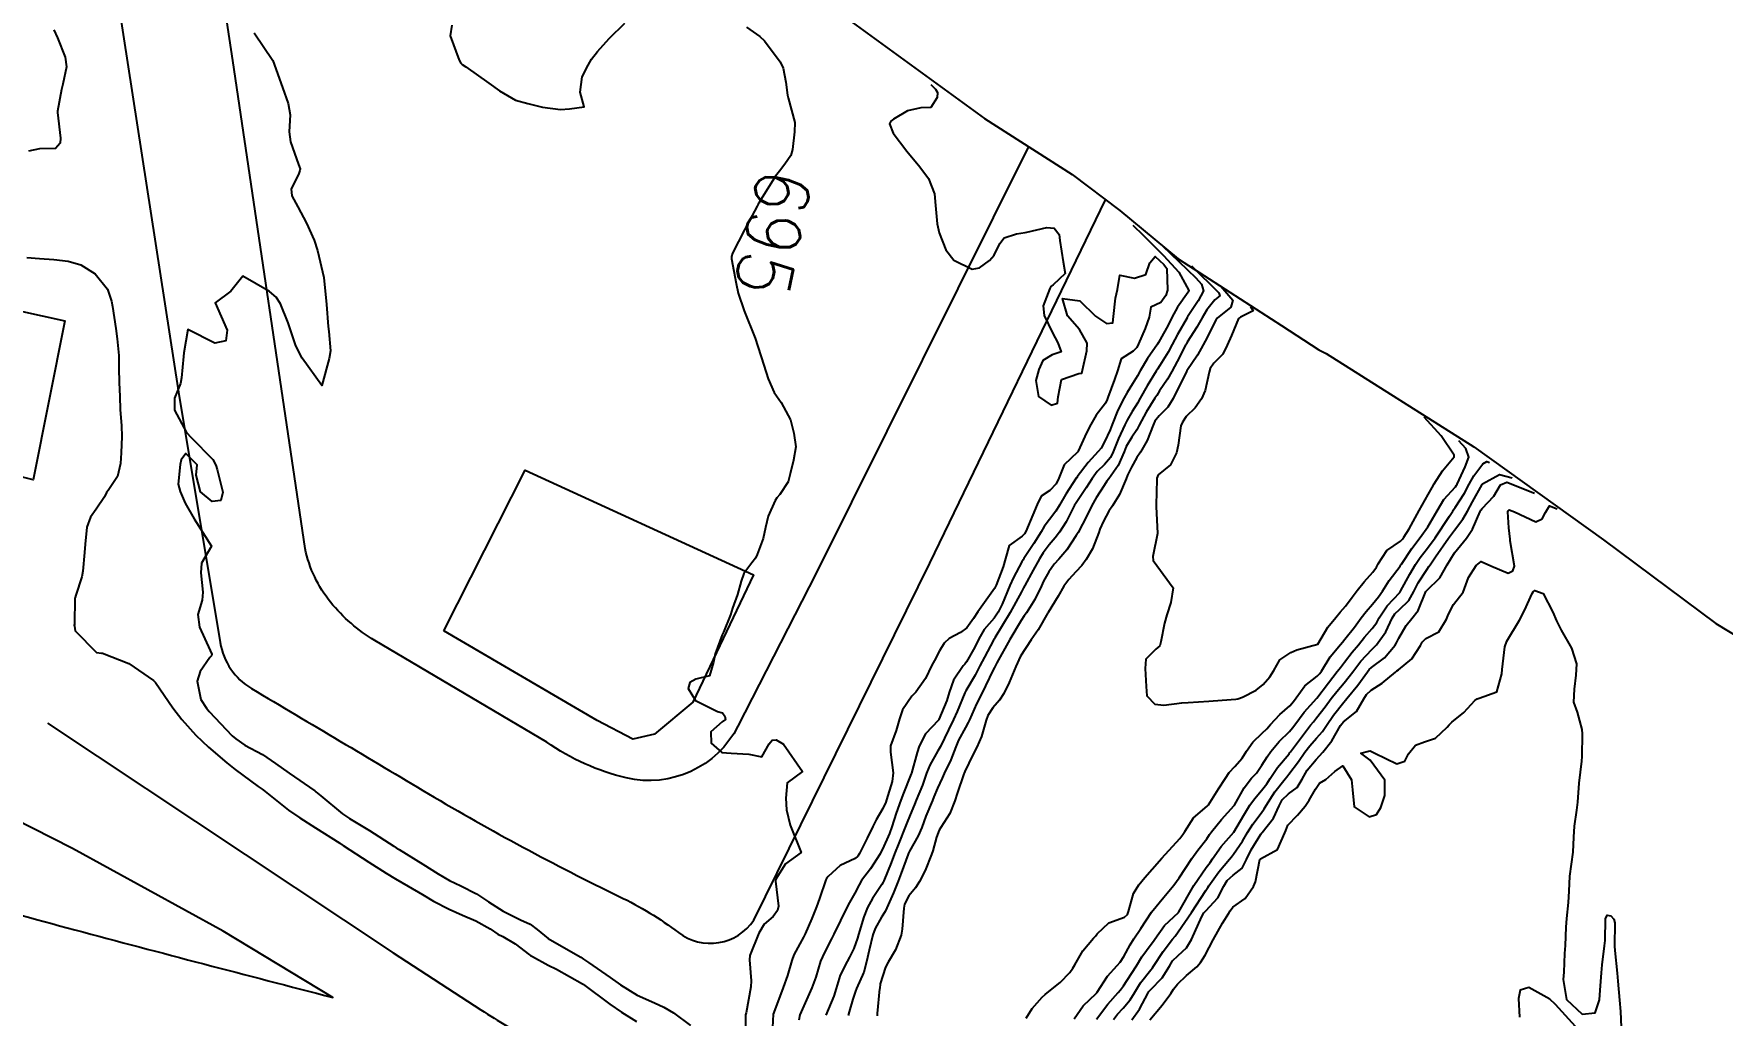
# Model space of a CAD drawing. Header units: metres. Extents: x 286371 to 293043, y 7462578 to 7466404.
# Drawn here: x 286925.5 to 287050.5, y 7465974.8 to 7466047.4 of the extents above; entities that cross this region are included whole.
import ezdxf
from ezdxf.enums import TextEntityAlignment as Align

# ---------------------------------------------------------------- set-up
doc = ezdxf.new("R2010")
doc.units = ezdxf.units.M
doc.header["$MEASUREMENT"] = 0
for name, color, linetype in [('Area', 45, 'Continuous'), ('Cotas', 45, 'Continuous'), ('Curvas de Nivel 1m', 11, 'Continuous'), ('Curvas de Nivel 5m', 15, 'Continuous'), ('Edificações', 30, 'Continuous'), ('Vias primárias', 230, 'Continuous')]:
    doc.layers.add(name, color=color, linetype=linetype)
doc.styles.add('Style-STANDARD', font='STANDARD.shx')

msp = doc.modelspace()

# ---------------------------------------------------------------- linework, layer by layer
at = {"layer": 'Area'}
msp.add_polyline3d([(286985.82, 7466048.47, 699.93), (286995.87, 7466041.16, 693.95), (287002.37, 7466037.02, 694.08), (287005.89, 7466034.35, 693.87), (287010.21, 7466030.78, 694.68), (287017.85, 7466025.85, 688.7), (287020.63, 7466024.05, 688.65), (287021.17, 7466023.79, 688.68), (287032.1, 7466016.87, 689.5), (287041.71, 7466010, 698.2), (287050.02, 7466003.81, 699.08), (287054.7, 7466000.98, 701.11)], dxfattribs=at)
at = {"layer": 'Curvas de Nivel 1m', "flags": 128}
for points, elevation in [([(286926.97, 7466047.72), (286927.24, 7466047.14), (286927.83, 7466045.71), (286927.91, 7466044.99), (286927.64, 7466043.71), (286927.55, 7466043.32), (286927.25, 7466041.71), (286927.24, 7466041.61), (286927.48, 7466039.71), (286927.46, 7466039.35), (286927.1, 7466038.94), (286925.93, 7466038.91), (286925.1, 7466038.76)], 697), ([(286941.82, 7466047.49), (286943.2, 7466045.46), (286943.9, 7466043.45), (286944.32, 7466042.28), (286944.48, 7466041.44), (286944.4, 7466040.17), (286944.49, 7466039.44), (286945.09, 7466037.77), (286945.21, 7466037.43), (286945.2, 7466037.31), (286945.08, 7466037.02), (286944.55, 7466035.96), (286944.6, 7466035.44), (286945.04, 7466034.64), (286945.68, 7466033.42), (286946.26, 7466032.17), (286946.51, 7466031.41), (286946.96, 7466029.4), (286947.17, 7466027.4), (286947.29, 7466025.79), (286947.34, 7466025.41), (286947.45, 7466023.97), (286947.35, 7466023.4), (286946.83, 7466021.41), (286945.37, 7466023.44), (286944.89, 7466024.36), (286944.52, 7466025.45), (286944.33, 7466026.04), (286943.75, 7466027.46), (286943.44, 7466027.96), (286942.95, 7466028.36), (286940.96, 7466029.5), (286940.07, 7466028.39), (286938.93, 7466027.53), (286939.81, 7466025.52), (286939.7, 7466024.72), (286938.89, 7466024.54), (286936.9, 7466025.56), (286936.61, 7466023.84), (286936.57, 7466023.57), (286936.44, 7466021.98), (286936.35, 7466021.57), (286935.91, 7466020.49), (286935.9, 7466019.58), (286936.79, 7466017.95), (286937.14, 7466017.56), (286938.75, 7466015.95), (286938.97, 7466015.53), (286939.08, 7466015.19), (286939.49, 7466013.52), (286939.33, 7466012.9), (286938.7, 7466012.83), (286937.83, 7466013.55), (286937.51, 7466014.78), (286937.59, 7466015.55), (286936.76, 7466016.39), (286936.4, 7466015.92), (286936.32, 7466015.57), (286936.19, 7466014.11), (286936.32, 7466013.57), (286936.7, 7466012.71), (286937.38, 7466011.55), (286938.65, 7466009.53), (286937.9, 7466008.28), (286937.85, 7466007.55), (286938.02, 7466006.12), (286937.95, 7466005.54), (286937.65, 7466004.47), (286937.76, 7466003.55), (286938.54, 7466001.81), (286938.67, 7466001.53), (286938.64, 7466001.42), (286938.53, 7466001.29), (286937.81, 7466000.25), (286937.6, 7465999.55), (286937.85, 7465998.18), (286938.27, 7465997.54), (286938.47, 7465997.3), (286940.17, 7465995.51), (286940.44, 7465995.27), (286941.11, 7465994.82), (286942.42, 7465994.13), (286943.39, 7465993.46), (286944.4, 7465992.75), (286946.3, 7465991.42), (286946.38, 7465991.35), (286946.74, 7465991.05), (286948.36, 7465989.72), (286948.86, 7465989.38), (286950.34, 7465988.49), (286952.16, 7465987.33), (286952.31, 7465987.22), (286952.55, 7465987.08), (286954.29, 7465986.01), (286955.44, 7465985.28), (286956.28, 7465984.8), (286957.12, 7465984.4), (286958.26, 7465983.82), (286959.15, 7465983.22), (286960.24, 7465982.53), (286961.52, 7465981.9), (286962.23, 7465981.56), (286962.75, 7465981.17), (286963.58, 7465980.52), (286964.21, 7465980.13), (286966, 7465979.12), (286966.19, 7465978.99), (286966.56, 7465978.74), (286968.17, 7465977.62), (286968.93, 7465977.07), (286970.15, 7465976.31), (286971.44, 7465975.74), (286972.14, 7465975.44), (286972.84, 7465975.01), (286974.12, 7465974.08)], 696), ([(286991.9, 7466043.68), (286992.25, 7466043.33), (286992.39, 7466043.1), (286992.36, 7466042.72), (286991.89, 7466041.99), (286991.15, 7466041.95), (286990.17, 7466041.73), (286989.14, 7466041.12), (286988.93, 7466040.98), (286988.83, 7466040.77), (286989.12, 7466040.08), (286990.13, 7466038.75), (286991.09, 7466037.59), (286991.73, 7466036.72), (286992.17, 7466035.6), (286992.25, 7466034.72), (286992.36, 7466033.38), (286992.51, 7466032.71), (286993, 7466031.45), (286993.61, 7466030.69), (286994.97, 7466030.03), (286995.51, 7466030.13), (286996.25, 7466030.66), (286996.59, 7466031.06), (286997, 7466031.93), (286997.32, 7466032.33), (286998.25, 7466032.63), (286998.89, 7466032.74), (286999.02, 7466032.76), (287000.5, 7466033.11), (287001.02, 7466033.05), (287001.4, 7466032.58), (287001.45, 7466032.13), (287001.71, 7466030.57), (287001.85, 7466029.69), (287000.96, 7466028.87), (287000.79, 7466028.75), (287000.7, 7466028.59), (287000.22, 7466027.31), (287000.29, 7466026.59), (287000.91, 7466025.32), (287001.31, 7466024.58), (287001.56, 7466023.9), (287000.88, 7466023.68), (287000.19, 7466023.27), (286999.9, 7466022.6), (286999.67, 7466021.78), (286999.86, 7466020.6), (287000.81, 7466019.97), (287001.28, 7466020.12), (287001.34, 7466020.58), (287001.57, 7466021.85), (287002.85, 7466022.3), (287003.08, 7466022.32), (287003.13, 7466022.55), (287003.44, 7466023.98), (287003.47, 7466024.55), (287002.9, 7466025.56), (287002.01, 7466026.57), (287001.65, 7466027.86), (287002.94, 7466027.67), (287004.09, 7466026.54), (287004.91, 7466025.99), (287005.37, 7466026.06), (287005.42, 7466026.52), (287005.58, 7466027.88), (287005.73, 7466028.51), (287005.9, 7466029.58), (287006.97, 7466029.36), (287007.83, 7466029.62), (287008.12, 7466030.48), (287008.5, 7466030.96), (287009.16, 7466030.37), (287009.38, 7466030.06), (287009.42, 7466028.46), (287009.31, 7466028.08), (287008.93, 7466027.56), (287008.2, 7466027.2), (287008.07, 7466026.48), (287007.76, 7466025.62), (287007.27, 7466024.49), (287007.15, 7466024.23), (287006.88, 7466023.95), (287005.98, 7466023.39), (287005.71, 7466022.51), (287005.51, 7466021.85), (287005, 7466020.52), (287004.96, 7466020.39), (287004.82, 7466020.11), (287004.13, 7466019.21), (287003.75, 7466018.54), (287003.42, 7466017.91), (287002.82, 7466016.55), (287002.79, 7466016.52), (287002.76, 7466016.49), (287001.76, 7466015.55), (287001.37, 7466014.57), (287001.17, 7466014.13), (287000.72, 7466013.65), (287000.07, 7466013.23), (286999.78, 7466012.6), (286999.46, 7466011.84), (286998.93, 7466010.61), (286998.84, 7466010.44), (286998.67, 7466010.27), (286997.71, 7466009.58), (286997.43, 7466008.63), (286997.26, 7466008.01), (286996.73, 7466006.64), (286996.61, 7466006.39), (286995.39, 7466004.67), (286995.07, 7466004.19), (286994.57, 7466003.5), (286994.11, 7466003.15), (286993.27, 7466002.7), (286992.9, 7466002.35), (286992.54, 7466001.79), (286992.17, 7466001.08), (286991.98, 7466000.72), (286991.5, 7465999.74), (286990.8, 7465998.74), (286990.64, 7465998.59), (286990.49, 7465998.44), (286989.8, 7465997.42), (286989.58, 7465996.76), (286989.33, 7465995.89), (286988.91, 7465994.77), (286988.91, 7465994.28), (286989.12, 7465992.76), (286989.05, 7465992.11), (286988.61, 7465990.77), (286988.56, 7465990.59), (286988.36, 7465990.12), (286987.85, 7465989.28), (286987.62, 7465988.79), (286987.19, 7465987.93), (286986.63, 7465986.8), (286986.51, 7465986.6), (286986.31, 7465986.43), (286985.2, 7465985.92), (286984.29, 7465985.09), (286984.18, 7465984.94), (286984.14, 7465984.84), (286983.65, 7465983.46), (286983.43, 7465982.85), (286983.09, 7465982), (286982.6, 7465980.86), (286982.48, 7465980.6), (286982.21, 7465980.12), (286981.77, 7465979.31), (286981.6, 7465978.87), (286981.28, 7465977.78), (286980.98, 7465976.88), (286980.27, 7465975.04), (286980.24, 7465974.9), (286980.14, 7465972.94)], 694), ([(287006.85, 7466033.27), (287007.61, 7466032.53), (287009.12, 7466031.04), (287010.25, 7466029.81), (287011.01, 7466028.43), (287010.99, 7466028.39), (287010.94, 7466028.32), (287010.15, 7466027.22), (287009.75, 7466026.45), (287009.48, 7466025.88), (287008.89, 7466024.81), (287008.76, 7466024.59), (287008.67, 7466024.47), (287007.95, 7466023.4), (287007.39, 7466022.49), (287007.2, 7466022.14), (287006.84, 7466021.55), (287006.43, 7466020.9), (287006.21, 7466020.5), (287005.74, 7466019.58), (287005.32, 7466018.52), (287005.17, 7466018.13), (287004.77, 7466017.24), (287004.52, 7466016.78), (287004.3, 7466016.53), (287003.56, 7466015.73), (287002.74, 7466014.66), (287002.7, 7466014.59), (287002.67, 7466014.56), (287001.9, 7466013.38), (287001.42, 7466012.57), (287001.16, 7466012.12), (287000.69, 7466011.5), (287000.29, 7466010.98), (287000.06, 7466010.59), (286999.53, 7466009.73), (286998.79, 7466008.61), (286998.73, 7466008.52), (286998.64, 7466008.36), (286998.03, 7466007.22), (286997.76, 7466006.63), (286997.18, 7466005.23), (286996.89, 7466004.65), (286996.58, 7466004.21), (286995.86, 7466003.36), (286995.46, 7466002.67), (286995.16, 7466002.06), (286994.53, 7466000.98), (286994.41, 7466000.81), (286994.29, 7466000.69), (286993.58, 7465999.63), (286993.27, 7465998.7), (286993.08, 7465998.11), (286992.49, 7465996.71), (286992.49, 7465996.69), (286992.46, 7465996.66), (286991.51, 7465995.66), (286991.05, 7465994.74), (286990.89, 7465994.27), (286990.47, 7465992.74), (286990.45, 7465992.69), (286990.4, 7465992.57), (286989.87, 7465991.26), (286989.68, 7465990.75), (286989.34, 7465989.78), (286989.01, 7465988.76), (286988.83, 7465988.28), (286988.32, 7465987.11), (286988.2, 7465986.89), (286988.14, 7465986.78), (286987.43, 7465985.66), (286986.78, 7465984.8), (286986.59, 7465984.49), (286986.27, 7465983.86), (286985.89, 7465983.18), (286985.69, 7465982.81), (286985.22, 7465981.84), (286984.73, 7465980.83), (286984.56, 7465980.49), (286984.21, 7465979.81), (286983.87, 7465979.16), (286983.74, 7465978.84), (286983.38, 7465977.64), (286983.1, 7465976.85), (286982.8, 7465976.2), (286982.21, 7465974.86), (286982.12, 7465974.46)], 693), ([(287009.03, 7466031.77), (287010.91, 7466029.98), (287011.53, 7466029.38), (287011.95, 7466028.92), (287012.09, 7466028.42), (287011.68, 7466027.67), (287010.91, 7466026.49), (287010.89, 7466026.46), (287010.88, 7466026.43), (287010.16, 7466025.19), (287009.77, 7466024.45), (287009.46, 7466023.87), (287008.86, 7466022.89), (287008.69, 7466022.63), (287008.58, 7466022.47), (287007.92, 7466021.39), (287007.4, 7466020.49), (287007.19, 7466020.12), (287006.81, 7466019.5), (287006.44, 7466018.86), (287006.26, 7466018.5), (287005.79, 7466017.5), (287005.4, 7466016.51), (287005.19, 7466016.08), (287004.75, 7466015.57), (287004.22, 7466015.05), (287003.84, 7466014.54), (287003.41, 7466013.85), (287002.71, 7466012.82), (287002.6, 7466012.66), (287002.54, 7466012.56), (287001.91, 7466011.34), (287001.42, 7466010.57), (287001.1, 7466010.15), (287000.66, 7466009.63), (287000.21, 7466009.03), (286999.94, 7466008.59), (286999.48, 7466007.75), (286998.86, 7466006.61), (286998.77, 7466006.45), (286998.61, 7466006.15), (286997.78, 7466004.63), (286996.64, 7466002.74), (286996.59, 7466002.65), (286996.55, 7466002.58), (286995.87, 7466001.33), (286995.54, 7466000.67), (286995.19, 7466000), (286994.5, 7465998.83), (286994.44, 7465998.74), (286994.42, 7465998.69), (286993.85, 7465997.31), (286993.58, 7465996.7), (286993.22, 7465995.94), (286992.61, 7465994.71), (286992.55, 7465994.59), (286992.43, 7465994.38), (286991.82, 7465993.32), (286991.59, 7465992.73), (286991.28, 7465991.84), (286990.82, 7465990.74), (286990.69, 7465990.42), (286990.36, 7465989.66), (286990.1, 7465989), (286990.01, 7465988.75), (286989.53, 7465987.55), (286989.22, 7465986.76), (286988.96, 7465986.11), (286988.42, 7465984.77), (286988.38, 7465984.67), (286988.28, 7465984.51), (286987.58, 7465983.47), (286987.22, 7465982.79), (286986.94, 7465982.1), (286986.55, 7465980.8), (286986.48, 7465980.54), (286986.21, 7465979.78), (286985.89, 7465979.12), (286985.71, 7465978.81), (286985.19, 7465977.8), (286984.9, 7465976.82), (286984.73, 7465976.25), (286984.12, 7465974.83)], 692), ([(286924.98, 7466030.88), (286925.91, 7466030.8), (286926.98, 7466030.73), (286928.05, 7466030.62), (286928.97, 7466030.34), (286930.05, 7466029.67), (286930.95, 7466028.54), (286931.26, 7466027.65), (286931.32, 7466027.25), (286931.56, 7466025.64), (286931.67, 7466024.86), (286931.79, 7466023.64), (286931.8, 7466022.7), (286931.82, 7466021.64), (286931.86, 7466020.61), (286931.9, 7466019.64), (286931.99, 7466018.44), (286932.01, 7466017.64), (286931.96, 7466016.44), (286931.92, 7466015.64), (286931.7, 7466014.68), (286931, 7466013.65), (286930.88, 7466013.49), (286930.72, 7466013.17), (286930.11, 7466012.26), (286929.7, 7466011.67), (286929.42, 7466010.93), (286929.3, 7466009.67), (286929.26, 7466009.06), (286929.13, 7466007.68), (286929.04, 7466007.26), (286928.6, 7466005.91), (286928.55, 7466005.73), (286928.54, 7466005.69), (286928.5, 7466003.75), (286928.49, 7466003.69), (286928.5, 7466003.62), (286928.56, 7466003.27), (286930.15, 7466001.66), (286930.5, 7466001.62), (286930.53, 7466001.62), (286930.57, 7466001.62), (286932.52, 7466000.86), (286934.36, 7465999.6), (286934.5, 7465999.44), (286935.8, 7465997.57), (286936.46, 7465996.71), (286937.5, 7465995.55), (286938.43, 7465994.67), (286939.78, 7465993.51), (286940.41, 7465993.02), (286942.1, 7465991.76), (286942.39, 7465991.56), (286942.51, 7465991.47), (286944.36, 7465990.01), (286945.18, 7465989.43), (286946.34, 7465988.69), (286948.16, 7465987.55), (286948.32, 7465987.45), (286948.41, 7465987.38), (286950.3, 7465986.15), (286951.58, 7465985.34), (286952.28, 7465984.91), (286953.21, 7465984.37), (286954.26, 7465983.76), (286955.09, 7465983.28), (286956.25, 7465982.67), (286957.23, 7465982.24), (286958.23, 7465981.81), (286959.28, 7465981.22), (286959.85, 7465980.84), (286960.22, 7465980.65), (286961.13, 7465980.11), (286962.2, 7465979.31), (286962.27, 7465979.25), (286962.41, 7465979.17), (286963.57, 7465978.54), (286964.18, 7465978.23), (286966.12, 7465977.16), (286966.16, 7465977.13), (286966.19, 7465977.11), (286968.14, 7465975.66), (286969.01, 7465975.07), (286970.12, 7465974.37)], 697), ([(287011.2, 7466030.27), (287013.22, 7466028.26), (287013.29, 7466028.05), (287012.93, 7466027.75), (287012.34, 7466027), (287011.98, 7466026.42), (287011.6, 7466025.73), (287010.89, 7466024.62), (287010.82, 7466024.5), (287010.78, 7466024.44), (287010.13, 7466023.18), (287009.74, 7466022.45), (287009.42, 7466021.89), (287008.83, 7466021.01), (287008.62, 7466020.68), (287008.49, 7466020.47), (287007.85, 7466019.44), (287007.33, 7466018.49), (287007.14, 7466018.14), (287006.78, 7466017.59), (287006.37, 7466016.9), (287006.22, 7466016.5), (287005.76, 7466015.49), (287005.07, 7466014.52), (287004.93, 7466014.33), (287004.73, 7466014.02), (287004.14, 7466013.11), (287003.82, 7466012.54), (287003.46, 7466011.78), (287002.81, 7466010.55), (287002.76, 7466010.47), (287002.67, 7466010.32), (287001.96, 7466009.26), (287001.37, 7466008.57), (287001.03, 7466008.19), (287000.63, 7466007.62), (287000.25, 7466006.95), (287000.09, 7466006.59), (286999.61, 7466005.59), (286998.98, 7466004.61), (286998.81, 7466004.38), (286998.58, 7466004.03), (286997.76, 7466002.63), (286996.79, 7466000.91), (286996.66, 7466000.65), (286996.62, 7466000.56), (286996.52, 7466000.37), (286995.96, 7465999.2), (286995.69, 7465998.67), (286995.29, 7465997.87), (286994.76, 7465996.68), (286994.66, 7465996.48), (286994.46, 7465996.12), (286993.95, 7465995.18), (286993.75, 7465994.69), (286993.39, 7465993.72), (286992.9, 7465992.71), (286992.73, 7465992.37), (286992.39, 7465991.62), (286992.12, 7465990.98), (286992.02, 7465990.72), (286991.54, 7465989.55), (286991.23, 7465988.73), (286990.97, 7465988.1), (286990.32, 7465986.96), (286990.24, 7465986.82), (286990.22, 7465986.75), (286989.7, 7465985.35), (286989.48, 7465984.76), (286989.14, 7465983.89), (286988.64, 7465982.77), (286988.51, 7465982.51), (286988.24, 7465982.08), (286987.77, 7465981.24), (286987.62, 7465980.78), (286987.34, 7465979.65), (286987.15, 7465978.79), (286986.94, 7465978.03), (286986.4, 7465976.8), (286986.33, 7465976.62), (286986.14, 7465976.02), (286985.86, 7465975.08), (286985.77, 7465974.81)], 691), ([(287015.56, 7466027.27), (287015.76, 7466026.95), (287014.82, 7466026.47), (287014.68, 7466026.38), (287014.16, 7466025.12), (287013.85, 7466024.39), (287013.53, 7466023.74), (287012.86, 7466023.07), (287012.59, 7466022.67), (287012.51, 7466022.41), (287012.21, 7466021.04), (287011.93, 7466020.42), (287011.48, 7466019.76), (287010.8, 7466019.12), (287010.52, 7466018.71), (287010.42, 7466018.44), (287010.22, 7466017), (287010.08, 7466016.44), (287009.65, 7466015.55), (287008.74, 7466014.8), (287008.64, 7466014.56), (287008.62, 7466014.47), (287008.59, 7466012.59), (287008.58, 7466012.47), (287008.67, 7466010.46), (287008.34, 7466008.77), (287008.35, 7466008.47), (287008.64, 7466008.1), (287009.83, 7466006.45), (287009.68, 7466005.36), (287009.38, 7466004.45), (287009.2, 7466003.83), (287008.92, 7466002.46), (287008.86, 7466002.15), (287008.55, 7466001.91), (287007.83, 7466001.18), (287007.76, 7466000.48), (287007.84, 7465999.14), (287007.9, 7465998.47), (287008.48, 7465997.84), (287009.16, 7465997.77), (287010.49, 7465997.95), (287010.94, 7465997.97), (287012.49, 7465998.06), (287012.8, 7465998.08), (287014.49, 7465998.21), (287014.63, 7465998.24), (287014.98, 7465998.37), (287015.98, 7465998.88), (287016.51, 7465999.29), (287016.99, 7465999.86), (287017.3, 7466000.33), (287017.74, 7466001.12), (287018.54, 7466001.66), (287018.99, 7466001.86), (287020.55, 7466002.27), (287021.3, 7466003.55), (287021.89, 7466004.26), (287022.21, 7466004.64), (287022.6, 7466005.09), (287023.1, 7466005.75), (287023.47, 7466006.24), (287023.98, 7466006.88), (287024.63, 7466007.6), (287024.89, 7466007.97), (287025.01, 7466008.22), (287025.67, 7466009.2), (287026.67, 7466009.91), (287026.81, 7466010.05), (287026.91, 7466010.19), (287027.32, 7466010.82), (287028.06, 7466012.17), (287028.72, 7466013.35), (287029.01, 7466013.87), (287029.17, 7466014.15), (287029.78, 7466015.11), (287030.64, 7466016.13), (287030.64, 7466016.26), (287029.67, 7466017.7), (287028.43, 7466019.07)], 689), ([(287002.52, 7465974.56), (287003.17, 7465975.52), (287004.15, 7465976.45), (287004.19, 7465976.49), (287004.22, 7465976.53), (287004.98, 7465977.71), (287005.69, 7465978.51), (287005.93, 7465978.77), (287006.19, 7465979.18), (287006.67, 7465980.04), (287006.94, 7465980.49), (287007.45, 7465981.26), (287008.24, 7465982.45), (287009.15, 7465983.57), (287009.88, 7465984.45), (287010.28, 7465984.99), (287011.23, 7465986.42), (287011.67, 7465987.05), (287012.33, 7465987.89), (287012.54, 7465988.19), (287012.69, 7465988.4), (287013.42, 7465989.32), (287014.36, 7465990.34), (287014.38, 7465990.36), (287015.09, 7465991.66), (287015.65, 7465992.36), (287016, 7465992.75), (287016.41, 7465993.33), (287016.81, 7465993.95), (287017.07, 7465994.33), (287017.68, 7465995.08), (287018.45, 7465995.83), (287018.68, 7465996.09), (287018.84, 7465996.31), (287019.53, 7465997.24), (287020.48, 7465998.28), (287021.34, 7465999.43), (287021.98, 7466000.26), (287022.22, 7466000.56), (287022.52, 7466000.96), (287023.1, 7466001.68), (287023.55, 7466002.24), (287024, 7466002.79), (287024.57, 7466003.43), (287024.92, 7466003.88), (287025.1, 7466004.22), (287025.68, 7466005.12), (287026.61, 7466006.11), (287026.65, 7466006.16), (287026.67, 7466006.19), (287027.35, 7466007.47), (287027.77, 7466008.18), (287028.13, 7466008.69), (287028.66, 7466009.38), (287029.24, 7466010.15), (287030.3, 7466011.74), (287030.54, 7466012.13), (287030.6, 7466012.23), (287030.71, 7466012.38), (287031.4, 7466013.44), (287031.76, 7466014.11), (287032.11, 7466014.74), (287032.76, 7466015.63), (287033.06, 7466015.79), (287033.27, 7466015.73)], 691), ([(287004.16, 7465974.53), (287005, 7465975.66), (287005.77, 7465976.51), (287005.95, 7465976.71), (287006.16, 7465977), (287006.76, 7465977.91), (287007.12, 7465978.49), (287007.53, 7465979.15), (287008.21, 7465980.08), (287008.38, 7465980.31), (287008.48, 7465980.47), (287009.21, 7465981.48), (287010.24, 7465982.43), (287010.27, 7465982.47), (287011.37, 7465984.42), (287012.29, 7465985.77), (287012.57, 7465986.13), (287012.76, 7465986.4), (287013.4, 7465987.31), (287014.33, 7465988.37), (287015.07, 7465989.64), (287015.52, 7465990.36), (287015.87, 7465990.85), (287016.38, 7465991.46), (287016.77, 7465991.96), (287017.02, 7465992.34), (287017.57, 7465993.17), (287018.42, 7465994.18), (287018.48, 7465994.26), (287018.52, 7465994.31), (287019.33, 7465995.41), (287020.02, 7465996.29), (287020.22, 7465996.53), (287020.46, 7465996.83), (287021.1, 7465997.65), (287021.55, 7465998.27), (287021.96, 7465998.79), (287022.5, 7465999.43), (287022.88, 7465999.88), (287023.15, 7466000.24), (287023.74, 7466001.02), (287024.54, 7466001.88), (287024.72, 7466002.05), (287024.89, 7466002.22), (287025.58, 7466003.19), (287026.06, 7466004.2), (287026.25, 7466004.53), (287026.59, 7466004.85), (287027.28, 7466005.51), (287027.65, 7466006.18), (287027.97, 7466006.83), (287028.64, 7466007.83), (287028.78, 7466008.02), (287028.87, 7466008.16), (287029.25, 7466008.75), (287030.23, 7466010.13), (287030.68, 7466010.72), (287031.28, 7466011.53), (287031.62, 7466012.11), (287032, 7466012.82), (287032.71, 7466014.09), (287032.72, 7466014.11), (287032.73, 7466014.14), (287034, 7466014.82), (287034.94, 7466014.59)], 692), ([(287005.42, 7465974.51), (287005.72, 7465974.92), (287006.14, 7465975.36), (287006.66, 7465975.98), (287006.97, 7465976.49), (287007.42, 7465977.23), (287008.18, 7465978.2), (287008.31, 7465978.35), (287008.39, 7465978.47), (287009.11, 7465979.55), (287009.79, 7465980.45), (287009.98, 7465980.68), (287010.22, 7465980.99), (287011.19, 7465982.43), (287012.27, 7465984.07), (287012.4, 7465984.27), (287012.49, 7465984.4), (287013.23, 7465985.45), (287014.02, 7465986.38), (287014.15, 7465986.54), (287014.31, 7465986.75), (287014.97, 7465987.72), (287015.35, 7465988.36), (287015.73, 7465988.97), (287016.36, 7465989.78), (287016.59, 7465990.11), (287016.73, 7465990.34), (287017.36, 7465991.35), (287018.13, 7465992.32), (287018.25, 7465992.47), (287018.4, 7465992.67), (287019.11, 7465993.61), (287019.6, 7465994.3), (287019.95, 7465994.77), (287020.44, 7465995.32), (287020.9, 7465995.83), (287021.2, 7465996.27), (287021.71, 7465997.02), (287022.48, 7465998), (287022.6, 7465998.14), (287022.7, 7465998.25), (287023.5, 7465999.24), (287024.22, 7466000.23), (287024.35, 7466000.4), (287024.52, 7466000.56), (287025.48, 7466001.27), (287026.28, 7466002.2), (287026.38, 7466002.37), (287026.55, 7466002.73), (287027.08, 7466003.67), (287027.51, 7466004.18), (287027.98, 7466004.78), (287028.55, 7466006.17), (287028.57, 7466006.2), (287028.61, 7466006.25), (287029.58, 7466007.2), (287030.12, 7466008.14), (287030.66, 7466009.03), (287031.56, 7466010.11), (287032.01, 7466010.78), (287032.57, 7466012.1), (287032.61, 7466012.19), (287032.71, 7466012.31), (287033.57, 7466013.24), (287034.08, 7466014.07), (287034.54, 7466014.26), (287036.6, 7466013.44)], 693), ([(287006.78, 7465974.49), (287007.34, 7465975.28), (287007.98, 7465976.48), (287008.04, 7465976.59), (287008.16, 7465976.72), (287009.02, 7465977.61), (287009.56, 7465978.45), (287009.79, 7465978.85), (287010.2, 7465979.25), (287010.82, 7465979.82), (287011.19, 7465980.43), (287011.97, 7465982.14), (287012.12, 7465982.41), (287012.25, 7465982.56), (287013.14, 7465983.52), (287013.6, 7465984.38), (287013.85, 7465984.81), (287014.29, 7465985.2), (287014.94, 7465985.72), (287015.27, 7465986.36), (287015.61, 7465987.06), (287016.33, 7465988.23), (287016.38, 7465988.3), (287016.43, 7465988.34), (287017.28, 7465989.4), (287017.68, 7465990.32), (287017.92, 7465990.77), (287018.38, 7465991.2), (287019.01, 7465991.68), (287019.38, 7465992.3), (287019.75, 7465992.95), (287020.42, 7465993.75), (287020.68, 7465994.02), (287020.92, 7465994.28), (287021.58, 7465995.12), (287022.23, 7465996.26), (287022.32, 7465996.4), (287022.46, 7465996.53), (287023.42, 7465997.29), (287023.96, 7465998.23), (287024.15, 7465998.57), (287024.49, 7465998.89), (287025.31, 7465999.4), (287026.29, 7466000.2), (287026.41, 7466000.31), (287026.52, 7466000.39), (287027.51, 7466001.2), (287028.14, 7466002.17), (287028.28, 7466002.44), (287028.55, 7466002.71), (287029.51, 7466003.2), (287030.08, 7466004.14), (287030.22, 7466004.5), (287030.59, 7466005.22), (287031.3, 7466006.12), (287031.71, 7466007.21), (287032.26, 7466008.1), (287032.64, 7466008.39), (287033.35, 7466008.08), (287034.63, 7466007.53), (287034.99, 7466007.7), (287035.1, 7466008.06), (287034.8, 7466009.92), (287034.78, 7466010.06), (287034.68, 7466010.88), (287034.61, 7466012.07), (287034.63, 7466012.14), (287034.71, 7466012.21), (287035.1, 7466012.06), (287036.69, 7466011.34), (287037.16, 7466011.56), (287037.41, 7466012.02), (287037.7, 7466012.52), (287038.26, 7466012.3)], 694)]:
    msp.add_lwpolyline(points, dxfattribs=dict(at, elevation=elevation))
at = {"layer": 'Curvas de Nivel 5m', "flags": 128}
for points, elevation in [([(286956.45, 7466048.06), (286956.32, 7466047.27), (286956.98, 7466045.48), (286957.12, 7466045.26), (286957.2, 7466045.17), (286957.47, 7466044.98), (286959.18, 7466043.77), (286959.96, 7466043.21), (286961.16, 7466042.53), (286962.06, 7466042.28), (286963.16, 7466042.01), (286964.48, 7466041.82), (286965.16, 7466041.89), (286966.25, 7466042.03), (286965.94, 7466043.12), (286966.08, 7466044.24), (286966.53, 7466045.11), (286966.77, 7466045.55), (286967.22, 7466046.13), (286968.08, 7466047.09), (286969.25, 7466048.22)], 695), ([(286978.25, 7466047.93), (286979.24, 7466047.22), (286979.59, 7466046.91), (286980.74, 7466045.35), (286980.97, 7466044.89), (286981.18, 7466043.86), (286981.3, 7466042.88), (286981.34, 7466042.7), (286981.83, 7466040.87), (286981.81, 7466040.18), (286981.65, 7466038.88), (286981.53, 7466038.44), (286981.09, 7466037.78), (286980.69, 7466037.28), (286980.41, 7466036.89), (286979.33, 7466035.2), (286979.17, 7466034.91), (286979.13, 7466034.83), (286979.04, 7466034.67), (286978.11, 7466032.93), (286977.23, 7466031.2), (286977.14, 7466030.95), (286977.15, 7466030.79), (286977.49, 7466028.95), (286977.65, 7466028.24), (286978.08, 7466026.94), (286978.89, 7466024.92), (286979.53, 7466022.91), (286979.85, 7466021.91), (286980.31, 7466020.9), (286980.82, 7466020.16), (286981.51, 7466018.88), (286981.77, 7466017.9), (286981.9, 7466016.88), (286981.74, 7466015.9), (286981.48, 7466014.88), (286981.33, 7466014.29), (286980.72, 7466013.34), (286980.51, 7466013.1), (286980.38, 7466012.9), (286979.85, 7466011.75), (286979.66, 7466010.91), (286979.48, 7466010.1), (286979.05, 7466008.92), (286978.93, 7466008.64), (286978.64, 7466008.29), (286978.05, 7466007.51), (286977.85, 7466006.94), (286977.58, 7466005.96), (286977.22, 7466004.94), (286977.06, 7466004.46), (286976.56, 7466003.17), (286976.49, 7466003.02), (286976.46, 7466002.96), (286975.94, 7466001.56), (286975.82, 7466000.96), (286975.52, 7465999.95), (286974.5, 7465999.68), (286974.05, 7465999.44), (286973.93, 7465998.99), (286974.48, 7465998.11), (286976.12, 7465997.31), (286976.47, 7465997.2), (286976.65, 7465996.95), (286976.71, 7465996.7), (286976.46, 7465996.53), (286975.61, 7465995.8), (286975.64, 7465994.97), (286976.42, 7465994.26), (286977.13, 7465994.23), (286978.42, 7465994.15), (286979.39, 7465993.94), (286979.94, 7465994.9), (286980.16, 7465995.18), (286980.44, 7465995.21), (286981, 7465994.89), (286982.4, 7465992.86), (286981.26, 7465992.02), (286981.17, 7465990.88), (286981.22, 7465990.02), (286981.5, 7465988.88), (286982.31, 7465986.86), (286981.15, 7465986.03), (286980.42, 7465984.89), (286980.41, 7465984.76), (286980.62, 7465982.89), (286980.56, 7465982.58), (286980.24, 7465982.14), (286979.56, 7465981.58), (286979.16, 7465980.91), (286978.51, 7465979.24), (286978.47, 7465978.93), (286978.61, 7465977.37), (286978.57, 7465976.93), (286978.22, 7465975.02), (286978.2, 7465974.93), (286978.19, 7465974.87), (286978.2, 7465972.93)], 695), ([(287013.38, 7466028.77), (287014.25, 7466027.73), (287014.12, 7466027.2), (287013.11, 7466026.4), (287013.02, 7466026.29), (287012.91, 7466026.08), (287012.35, 7466024.96), (287012.07, 7466024.42), (287011.65, 7466023.65), (287010.85, 7466022.49), (287010.83, 7466022.46), (287010.82, 7466022.43), (287010.17, 7466021.11), (287009.83, 7466020.45), (287009.45, 7466019.82), (287008.8, 7466019.16), (287008.49, 7466018.78), (287008.35, 7466018.47), (287007.92, 7466017.34), (287007.42, 7466016.48), (287007.16, 7466016.08), (287006.75, 7466015.37), (287006.46, 7466014.78), (287006.35, 7466014.5), (287005.88, 7466013.34), (287005.36, 7466012.51), (287005.09, 7466012.12), (287004.69, 7466011.38), (287004.42, 7466010.79), (287004.33, 7466010.53), (287003.86, 7466009.34), (287003.41, 7466008.54), (287003.08, 7466008.1), (287002.63, 7466007.64), (287002.11, 7466007.07), (287001.75, 7466006.57), (287001.33, 7466005.84), (287000.58, 7466004.62), (287000.57, 7466004.6), (286999.84, 7466003.33), (286999.33, 7466002.6), (286998.54, 7466001.39), (286998.19, 7466000.63), (286997.7, 7465999.44), (286997.3, 7465998.64), (286996.98, 7465998.15), (286996.48, 7465997.57), (286996.13, 7465997), (286996.01, 7465996.66), (286995.66, 7465995.45), (286995.3, 7465994.67), (286995.01, 7465994.09), (286994.41, 7465992.85), (286994.36, 7465992.73), (286994.35, 7465992.69), (286993.85, 7465991.23), (286993.67, 7465990.7), (286993.31, 7465989.75), (286992.64, 7465988.71), (286992.52, 7465988.53), (286992.33, 7465988), (286992.05, 7465986.99), (286991.96, 7465986.72), (286991.48, 7465985.54), (286991.06, 7465984.73), (286990.76, 7465984.26), (286990.27, 7465983.67), (286989.96, 7465983.05), (286989.9, 7465982.75), (286989.79, 7465981.2), (286989.7, 7465980.75), (286989.29, 7465979.67), (286988.75, 7465978.77), (286988.55, 7465978.4), (286988.16, 7465977.15), (286988.12, 7465976.81), (286988.11, 7465976.78), (286987.94, 7465974.96), (286987.92, 7465974.78)], 690), ([(286998.97, 7465974.61), (286999.41, 7465975.33), (287000.15, 7465976.17), (287000.37, 7465976.37), (287000.64, 7465976.59), (287001.48, 7465977.25), (287002.18, 7465977.99), (287002.42, 7465978.32), (287002.56, 7465978.56), (287003.15, 7465979.6), (287003.94, 7465980.54), (287004.08, 7465980.67), (287004.22, 7465980.86), (287005.08, 7465981.67), (287006.24, 7465982.09), (287006.46, 7465982.29), (287006.54, 7465982.5), (287006.91, 7465983.84), (287007.29, 7465984.49), (287007.75, 7465985.01), (287008.29, 7465985.64), (287009.01, 7465986.46), (287010.33, 7465987.9), (287010.56, 7465988.2), (287010.7, 7465988.43), (287011.34, 7465989.43), (287012.36, 7465990.3), (287012.41, 7465990.35), (287012.45, 7465990.4), (287013.2, 7465991.57), (287013.71, 7465992.38), (287013.98, 7465992.8), (287014.41, 7465993.24), (287014.94, 7465993.85), (287015.28, 7465994.36), (287015.75, 7465995.04), (287016.44, 7465995.69), (287016.78, 7465996.01), (287017.05, 7465996.34), (287017.73, 7465997.07), (287018.48, 7465997.73), (287018.76, 7465998.03), (287018.94, 7465998.31), (287019.59, 7465999.21), (287020.51, 7465999.92), (287020.69, 7466000.1), (287020.82, 7466000.28), (287021.46, 7466001.34), (287022.22, 7466002.26), (287022.38, 7466002.43), (287022.55, 7466002.64), (287023.26, 7466003.55), (287023.77, 7466004.24), (287024.13, 7466004.69), (287024.6, 7466005.23), (287025.04, 7466005.78), (287025.33, 7466006.21), (287025.83, 7466007), (287026.64, 7466008.04), (287026.7, 7466008.14), (287026.74, 7466008.19), (287027.5, 7466009.35), (287028.12, 7466010.17), (287028.69, 7466010.95), (287029.38, 7466012.14), (287029.88, 7466012.97), (287030.73, 7466013.93), (287030.82, 7466014.04), (287030.86, 7466014.12), (287031.46, 7466015.41), (287031.72, 7466016.11), (287031.5, 7466016.75), (287030.99, 7466017.31)], 690), ([(287008.12, 7465974.5), (287009.02, 7465975.58), (287009.66, 7465976.45), (287009.86, 7465976.75), (287010.16, 7465977.14), (287010.83, 7465977.78), (287011.6, 7465978.42), (287011.87, 7465978.74), (287012.2, 7465979.27), (287012.81, 7465980.4), (287013.49, 7465981.64), (287013.97, 7465982.38), (287014.07, 7465982.55), (287014.25, 7465982.82), (287015.16, 7465983.46), (287015.79, 7465984.35), (287015.93, 7465984.7), (287016.26, 7465986.35), (287016.27, 7465986.38), (287016.31, 7465986.41), (287017.56, 7465987.08), (287018.12, 7465988.32), (287018.17, 7465988.49), (287018.34, 7465988.9), (287019.04, 7465989.62), (287019.62, 7465990.3), (287019.92, 7465990.74), (287020.38, 7465991.55), (287020.67, 7465992), (287021.14, 7465992.27), (287021.82, 7465992.85), (287022.41, 7465993.28), (287023.04, 7465992.24), (287023.12, 7465991.5), (287023.25, 7465990.24), (287024.35, 7465989.51), (287024.9, 7465989.67), (287025.21, 7465990.21), (287025.5, 7465991.08), (287025.5, 7465992.21), (287024.42, 7465993.7), (287023.74, 7465994.23), (287024.29, 7465994.36), (287024.43, 7465994.38), (287024.78, 7465994.22), (287026.41, 7465993.42), (287026.98, 7465993.62), (287027.27, 7465994.18), (287027.79, 7465994.82), (287028.44, 7465995.05), (287029.27, 7465995.32), (287030.13, 7465996.14), (287030.27, 7465996.32), (287030.46, 7465996.52), (287031.37, 7465997.22), (287032.18, 7465998.11), (287032.35, 7465998.24), (287032.49, 7465998.29), (287033.81, 7465998.76), (287034.18, 7466000.08), (287034.2, 7466000.4), (287034.4, 7466002.08), (287034.55, 7466002.5), (287035.47, 7466004.05), (287035.86, 7466004.77), (287036.42, 7466006.04), (287036.49, 7466006.15), (287036.61, 7466006.24), (287037.23, 7466006.03), (287037.94, 7466004.66), (287038.21, 7466004.01), (287038.56, 7466003.32), (287039.34, 7466001.99), (287039.69, 7466000.82), (287039.66, 7465999.99), (287039.53, 7465998.96), (287039.48, 7465997.99), (287039.74, 7465997.26), (287040.1, 7465995.98), (287040.12, 7465995.65), (287040.09, 7465993.98), (287040.06, 7465993.63), (287039.88, 7465991.99), (287039.77, 7465990.6), (287039.7, 7465989.99), (287039.53, 7465988.82), (287039.48, 7465988), (287039.42, 7465986.89), (287039.3, 7465986), (287039.19, 7465985.11), (287039.13, 7465984), (287039.08, 7465983.18), (287038.95, 7465982), (287038.9, 7465981.34), (287038.85, 7465980), (287038.81, 7465979.4), (287038.75, 7465978.01), (287038.71, 7465977.47), (287038.96, 7465976), (287040.13, 7465974.91), (287041.09, 7465975.01), (287041.39, 7465975.97), (287041.44, 7465976.68), (287041.54, 7465977.96), (287041.59, 7465978.56), (287041.78, 7465979.96), (287041.81, 7465980.36), (287041.85, 7465981.96), (287041.96, 7465982.24), (287042.25, 7465982.18), (287042.46, 7465981.95), (287042.53, 7465981.66), (287042.51, 7465979.95), (287042.53, 7465979.61), (287042.71, 7465977.95), (287042.76, 7465977.35), (287042.89, 7465975.94), (287042.96, 7465975.12), (287043.01, 7465973.94)], 695), ([(287039.63, 7465973.99), (287038.14, 7465975.63), (287037.72, 7465976.02), (287036.17, 7465976.88), (287035.53, 7465976.69), (287035.4, 7465976.06), (287035.48, 7465974.7)], 695)]:
    msp.add_lwpolyline(points, dxfattribs=dict(at, elevation=elevation))
at = {"layer": 'Edificações'}
for points in [[(286879.79, 7466008.92), (286882.51, 7466018.9), (286901.58, 7466014.34), (286903.96, 7466024.87), (286909.7, 7466023.55), (286910.38, 7466026.13), (286914.4, 7466025.19), (286914.62, 7466026.46), (286917.1, 7466027.22), (286920.66, 7466026.55), (286920.84, 7466027.72), (286927.79, 7466026.19), (286925.44, 7466014.43), (286921.16, 7466015.51), (286917.37, 7465999.76)], [(286955.86, 7466003.27), (286961.87, 7466015.15), (286978.78, 7466007.4), (286974.29, 7465998), (286971.45, 7465995.62), (286969.84, 7465995.25), (286967.19, 7465996.63)]]:
    msp.add_lwpolyline(points, close=True, dxfattribs=at)
at = {"layer": 'Vias primárias'}
for points, elevation in [([(286925.66, 7466089.01), (286936.21, 7466020.92), (286939.29, 7466002.4, 0.221267), (286941.61, 7465999, -0.000269), (286954.71, 7465991.22, 0.021358), (286968.84, 7465983.62, -0.049698), (286973.21, 7465980.95, 0.429937), (286978.8, 7465981.86), (286991.84, 7466008.27), (287004.82, 7466035.16)], 700.11), ([(286999.12, 7466039.09), (286983.41, 7466007.54), (286977.62, 7465996.21, -0.34565), (286969.35, 7465992.39, -0.09616), (286963.47, 7465995.04), (286950.74, 7466002.56, -0.08967), (286947.47, 7466005.38, -0.118694), (286945.58, 7466009.36), (286940.23, 7466045.46), (286934.62, 7466082.47)], 694.01)]:
    msp.add_lwpolyline(points, format="xyb", dxfattribs=dict(at, elevation=elevation))
for points in [[(286872.6, 7466002.16), (286885.46, 7465995.94, 0.021145), (286892.97, 7465992.7, 0.012598), (286910.44, 7465986.51, 0.013734), (286928.53, 7465981.15, 0.002099), (286947.63, 7465976.15), (286939.51, 7465981.06), (286928.36, 7465987.16), (286923.95, 7465989.4), (286913.83, 7465992.46)], [(286926.5, 7465996.44), (286952.11, 7465979.45), (286958.6, 7465975.23, 0.02433), (286962.55, 7465972.92, 0.041931), (286966.89, 7465971.11, -0.013008), (286969.29, 7465970.27, 0.038997), (286976.52, 7465968.14), (286999.08, 7465961.96), (287021.13, 7465955.84), (287044.89, 7465949.58), (287071.62, 7465942.43), (287096.39, 7465935.69), (287110.56, 7465932.13), (287128.98, 7465928.36), (287151.13, 7465923.71), (287184.12, 7465915.58), (287186.99, 7465915.08)]]:
    msp.add_lwpolyline(points, format="xyb", dxfattribs=at)

# ---------------------------------------------------------------- texts
at = {"layer": 'Cotas', "style": 'Style-STANDARD'}
msp.add_text('695', height=4, rotation=257.9607, dxfattribs=at).set_placement((286980.24, 7466032.7, 695), align=Align.MIDDLE_CENTER)

doc.saveas('drawing.dxf')
